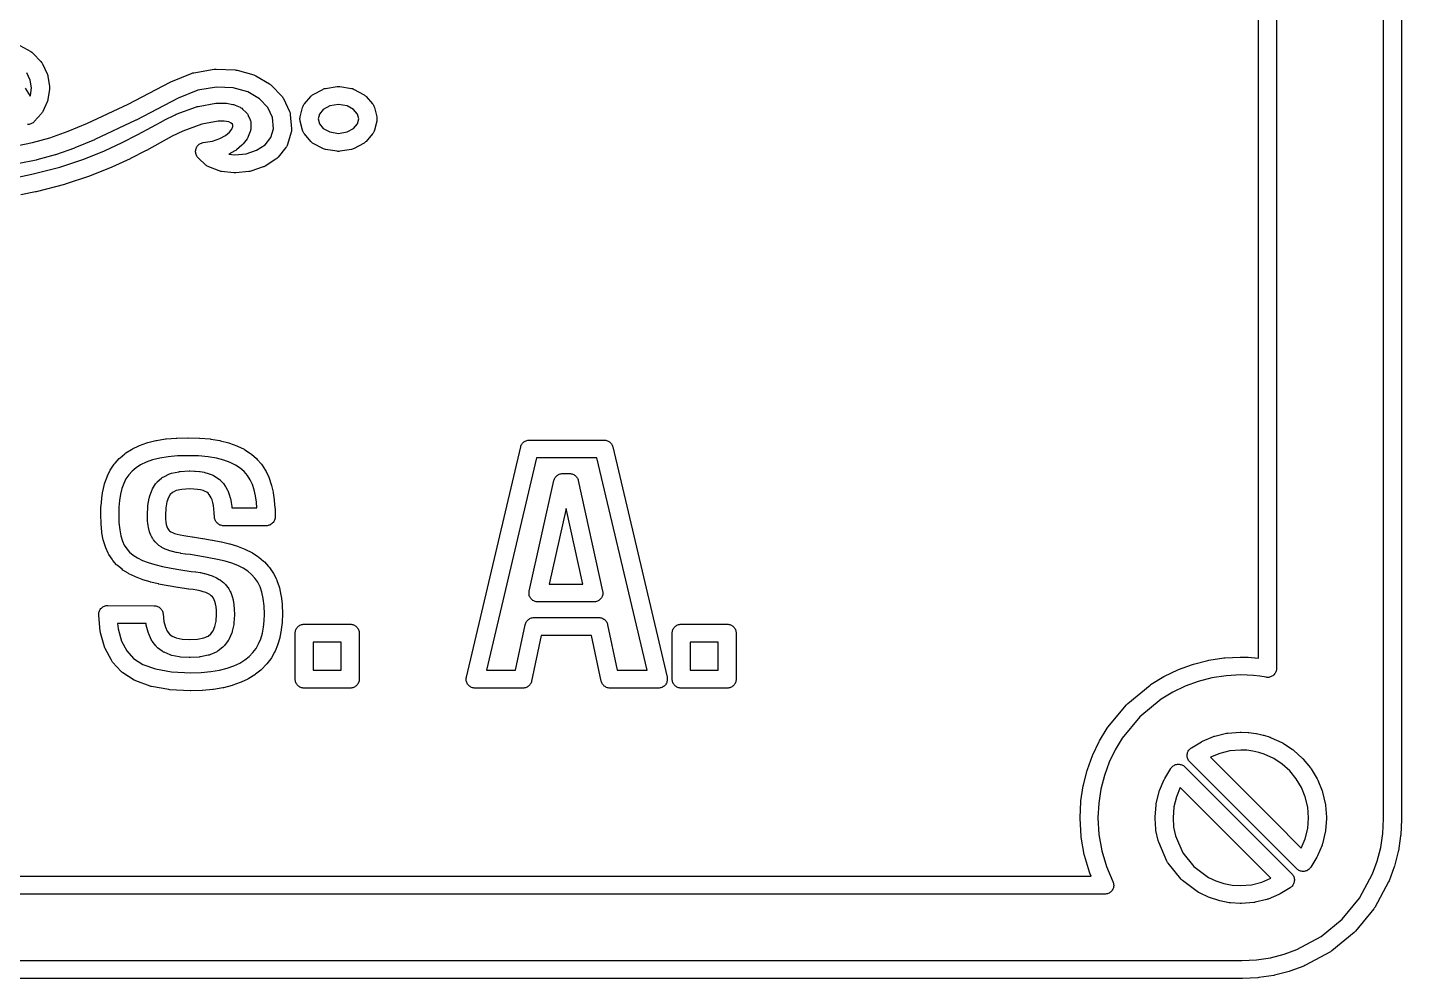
# Model space of a CAD drawing. Header units: millimetres. Extents: x 6 to 94, y 7.6 to 47.4.
# Drawn here: x 63.51 to 94, y 7.55 to 28.66 of the extents above; entities that cross this region are included whole.
import ezdxf

# ---------------------------------------------------------------- set-up
doc = ezdxf.new("R2010")
doc.units = ezdxf.units.MM

msp = doc.modelspace()

# ---------------------------------------------------------------- linework, layer by layer
for points in [[(94, 43.909), (94, 11.091), (94, 11.081), (93.983, 10.74), (93.98, 10.72), (93.93, 10.388), (93.926, 10.369), (93.844, 10.049), (93.838, 10.03), (93.726, 9.723), (93.714, 9.697), (93.406, 9.13), (93.396, 9.113), (93.384, 9.098), (92.977, 8.604), (92.964, 8.59), (92.95, 8.577), (92.456, 8.169), (92.441, 8.158), (92.424, 8.148), (91.857, 7.84), (91.831, 7.828), (91.524, 7.716), (91.505, 7.71), (91.185, 7.628), (91.166, 7.624), (90.834, 7.573), (90.814, 7.571), (90.473, 7.554), (90.463, 7.554), (9.537, 7.554)], [(9.542, 7.952), (90.458, 7.952), (90.784, 7.969), (91.096, 8.016), (91.396, 8.093), (91.68, 8.197), (92.217, 8.489), (92.682, 8.872), (93.065, 9.336), (93.357, 9.874), (93.46, 10.157), (93.538, 10.458), (93.585, 10.77), (93.602, 11.096), (93.602, 43.904)], [(91.227, 40.565), (91.227, 14.435), (91.226, 14.416), (91.223, 14.397), (91.218, 14.378), (91.212, 14.36), (91.204, 14.343), (91.194, 14.326), (91.183, 14.311), (91.171, 14.296), (91.157, 14.283), (91.142, 14.271), (91.125, 14.261), (91.108, 14.253), (91.09, 14.246), (91.072, 14.241), (91.053, 14.237), (91.034, 14.236), (91.015, 14.236), (90.996, 14.238), (90.855, 14.261), (90.716, 14.276), (90.575, 14.286), (90.436, 14.289), (90.109, 14.272), (89.794, 14.224), (89.491, 14.146), (89.2, 14.04), (88.923, 13.906), (88.666, 13.75), (88.194, 13.36), (87.804, 12.887), (87.648, 12.63), (87.514, 12.353), (87.408, 12.062), (87.33, 11.759), (87.282, 11.444), (87.265, 11.121), (87.287, 10.746), (87.351, 10.386), (87.454, 10.041), (87.598, 9.704), (87.605, 9.686), (87.61, 9.667), (87.613, 9.647), (87.614, 9.627), (87.614, 9.608), (87.611, 9.588), (87.606, 9.569), (87.6, 9.551), (87.592, 9.533), (87.582, 9.516), (87.57, 9.5), (87.557, 9.485), (87.542, 9.472), (87.527, 9.46), (87.51, 9.45), (87.492, 9.442), (87.474, 9.435), (87.454, 9.43), (87.435, 9.427), (87.415, 9.426), (12.585, 9.426)], [(12.887, 9.825), (87.113, 9.825), (87.083, 9.895), (87.075, 9.917), (86.966, 10.283), (86.961, 10.306), (86.893, 10.689), (86.89, 10.712), (86.867, 11.108), (86.867, 11.13), (86.884, 11.474), (86.886, 11.494), (86.938, 11.829), (86.941, 11.848), (87.024, 12.171), (87.03, 12.19), (87.144, 12.499), (87.151, 12.517), (87.293, 12.812), (87.302, 12.829), (87.471, 13.106), (87.487, 13.13), (87.899, 13.628), (87.911, 13.642), (87.925, 13.655), (88.424, 14.066), (88.447, 14.083), (88.725, 14.252), (88.742, 14.261), (89.036, 14.403), (89.054, 14.41), (89.363, 14.523), (89.382, 14.529), (89.705, 14.612), (89.724, 14.616), (90.059, 14.667), (90.079, 14.669), (90.423, 14.687), (90.437, 14.687), (90.589, 14.684), (90.598, 14.683), (90.747, 14.673), (90.756, 14.672), (90.828, 14.664), (90.828, 40.336)], [(63.343, 28.258), (63.59, 28.121), (63.608, 28.11), (63.624, 28.098), (63.639, 28.083), (63.812, 27.899), (63.825, 27.883), (63.837, 27.866), (63.847, 27.848), (63.949, 27.632), (63.957, 27.614), (63.962, 27.595), (63.966, 27.576), (64, 27.345), (64.001, 27.326), (64.001, 27.307), (64, 27.289), (63.967, 27.06), (63.964, 27.041), (63.958, 27.023), (63.951, 27.005), (63.855, 26.795), (63.846, 26.777), (63.835, 26.761), (63.822, 26.745), (63.664, 26.57), (63.651, 26.556), (63.636, 26.544), (63.62, 26.533), (63.604, 26.524), (63.586, 26.516), (63.568, 26.51), (63.549, 26.506), (63.53, 26.504), (63.511, 26.504)], [(63.266, 26.034), (63.624, 26.102), (64.01, 26.211), (64.418, 26.356), (64.844, 26.531), (65.744, 26.956), (66.679, 27.442), (66.696, 27.45), (67.165, 27.641), (67.185, 27.648), (67.206, 27.653), (67.656, 27.732), (67.678, 27.735), (67.7, 27.735), (68.118, 27.716), (68.14, 27.713), (68.163, 27.708), (68.532, 27.603), (68.548, 27.597), (68.563, 27.591), (68.578, 27.583), (68.884, 27.405), (68.899, 27.395), (68.914, 27.383), (68.927, 27.37), (69.155, 27.132), (69.169, 27.116), (69.181, 27.098), (69.191, 27.08), (69.326, 26.794), (69.333, 26.778), (69.339, 26.761), (69.343, 26.744), (69.345, 26.726), (69.373, 26.407), (69.373, 26.388), (69.372, 26.369), (69.369, 26.35), (69.365, 26.332), (69.282, 26.059), (69.276, 26.04), (69.267, 26.023), (69.257, 26.006), (69.246, 25.991), (69.073, 25.778), (69.059, 25.762), (69.043, 25.748), (69.026, 25.736), (68.788, 25.583), (68.774, 25.575), (68.759, 25.568), (68.743, 25.562), (68.467, 25.47), (68.446, 25.464), (68.425, 25.461), (68.137, 25.43), (68.116, 25.429), (68.094, 25.43), (67.82, 25.461), (67.803, 25.463), (67.786, 25.468), (67.769, 25.473), (67.535, 25.566), (67.519, 25.573), (67.503, 25.582), (67.487, 25.593), (67.473, 25.605), (67.306, 25.759), (67.293, 25.773), (67.281, 25.788), (67.27, 25.804), (67.261, 25.821), (67.254, 25.839), (67.254, 25.839), (67.248, 25.857), (67.245, 25.876), (67.243, 25.896), (67.243, 25.915), (67.245, 25.934), (67.248, 25.953), (67.254, 25.972), (67.261, 25.99), (67.27, 26.007), (67.281, 26.023), (67.293, 26.038), (67.307, 26.052), (67.322, 26.064), (67.338, 26.075), (67.355, 26.084), (67.372, 26.092), (67.391, 26.098), (67.41, 26.102), (67.62, 26.136), (67.782, 26.19), (67.907, 26.259), (67.997, 26.334), (68.05, 26.404), (68.071, 26.459), (68.071, 26.49), (68.062, 26.512), (68.036, 26.537), (67.977, 26.563), (67.877, 26.581), (67.746, 26.581), (67.385, 26.515), (66.957, 26.359), (66.724, 26.245), (66.457, 26.099), (66.152, 25.93), (66.147, 25.928), (65.797, 25.746), (65.789, 25.742), (65.383, 25.554), (65.373, 25.55), (64.903, 25.363), (64.892, 25.359), (64.347, 25.18), (64.335, 25.176), (63.705, 25.012), (63.693, 25.01), (63.365, 24.946)], [(63.459, 27.313), (63.572, 27.133), (63.577, 27.145), (63.601, 27.316), (63.576, 27.489), (63.5, 27.649)], [(63.296, 25.338), (63.611, 25.399), (64.228, 25.56), (64.762, 25.735), (65.221, 25.918), (65.617, 26.102), (65.962, 26.28), (66.265, 26.448), (66.266, 26.448), (66.537, 26.596), (66.544, 26.6), (66.791, 26.722), (66.811, 26.73), (67.265, 26.895), (67.281, 26.9), (67.297, 26.904), (67.692, 26.976), (67.71, 26.979), (67.728, 26.98), (67.895, 26.979), (67.912, 26.979), (67.93, 26.976), (68.071, 26.951), (68.087, 26.947), (68.103, 26.943), (68.118, 26.936), (68.231, 26.886), (68.25, 26.875), (68.269, 26.863), (68.286, 26.848), (68.367, 26.771), (68.381, 26.756), (68.393, 26.74), (68.404, 26.723), (68.413, 26.705), (68.454, 26.607), (68.461, 26.587), (68.466, 26.567), (68.469, 26.546), (68.47, 26.526), (68.468, 26.417), (68.467, 26.399), (68.465, 26.382), (68.46, 26.365), (68.455, 26.349), (68.411, 26.236), (68.404, 26.219), (68.395, 26.203), (68.385, 26.187), (68.301, 26.076), (68.287, 26.059), (68.27, 26.043), (68.148, 25.941), (68.133, 25.929), (68.116, 25.919), (67.978, 25.844), (68.116, 25.828), (68.362, 25.854), (68.594, 25.932), (68.784, 26.054), (68.912, 26.212), (68.973, 26.411), (68.951, 26.656), (68.845, 26.88), (68.659, 27.075), (68.399, 27.227), (68.076, 27.319), (67.704, 27.336), (67.296, 27.264), (66.855, 27.085), (65.924, 26.601), (65.917, 26.598), (65.01, 26.169), (65.001, 26.165), (64.565, 25.986), (64.556, 25.982), (64.137, 25.834), (64.124, 25.83), (63.724, 25.717), (63.707, 25.713), (63.328, 25.641)]]:
    msp.add_lwpolyline(points)
for points in [[(71.21, 26.376), (71.204, 26.358), (71.198, 26.341), (71.189, 26.325), (71.18, 26.31), (71.169, 26.296), (71.028, 26.13), (71.015, 26.116), (71.001, 26.104), (70.986, 26.093), (70.97, 26.083), (70.762, 25.972), (70.742, 25.962), (70.721, 25.955), (70.699, 25.951), (70.444, 25.91), (70.423, 25.907), (70.402, 25.907), (70.381, 25.91), (70.126, 25.951), (70.104, 25.955), (70.083, 25.962), (70.063, 25.972), (69.855, 26.083), (69.839, 26.093), (69.824, 26.104), (69.81, 26.116), (69.797, 26.13), (69.656, 26.296), (69.645, 26.31), (69.635, 26.325), (69.627, 26.341), (69.62, 26.358), (69.615, 26.376), (69.564, 26.578), (69.56, 26.598), (69.558, 26.618), (69.558, 26.637), (69.56, 26.657), (69.564, 26.676), (69.615, 26.879), (69.62, 26.897), (69.627, 26.913), (69.635, 26.93), (69.645, 26.945), (69.656, 26.959), (69.797, 27.125), (69.81, 27.138), (69.824, 27.151), (69.839, 27.162), (69.855, 27.172), (70.063, 27.283), (70.083, 27.293), (70.104, 27.3), (70.126, 27.304), (70.381, 27.345), (70.402, 27.348), (70.423, 27.348), (70.444, 27.345), (70.699, 27.304), (70.721, 27.3), (70.742, 27.293), (70.762, 27.283), (70.97, 27.172), (70.986, 27.162), (71.001, 27.151), (71.015, 27.138), (71.028, 27.125), (71.169, 26.959), (71.18, 26.945), (71.189, 26.93), (71.198, 26.913), (71.204, 26.897), (71.21, 26.879), (71.261, 26.676), (71.265, 26.657), (71.267, 26.637), (71.267, 26.618), (71.265, 26.598), (71.261, 26.578), (71.21, 26.376)], [(70.076, 26.838), (69.99, 26.737), (69.962, 26.627), (69.99, 26.518), (70.076, 26.417), (70.222, 26.338), (70.412, 26.308), (70.603, 26.338), (70.749, 26.417), (70.835, 26.518), (70.863, 26.627), (70.835, 26.737), (70.749, 26.838), (70.603, 26.916), (70.412, 26.947), (70.222, 26.916), (70.076, 26.838)], [(66.723, 15.149), (66.814, 15.11), (66.944, 15.084), (67.111, 15.074), (67.287, 15.084), (67.423, 15.113), (67.519, 15.154), (67.583, 15.204), (67.631, 15.27), (67.671, 15.362), (67.697, 15.483), (67.707, 15.637), (67.704, 15.723), (67.698, 15.8), (67.687, 15.866), (67.673, 15.918), (67.657, 15.959), (67.638, 15.993), (67.616, 16.022), (67.59, 16.048), (67.557, 16.072), (67.517, 16.096), (67.47, 16.117), (67.414, 16.136), (67.348, 16.153), (67.272, 16.169), (67.188, 16.183), (67.093, 16.195), (67.089, 16.195), (66.854, 16.229), (66.849, 16.23), (66.633, 16.267), (66.627, 16.268), (66.43, 16.308), (66.423, 16.309), (66.244, 16.352), (66.233, 16.355), (66.072, 16.402), (66.057, 16.407), (65.911, 16.464), (65.894, 16.471), (65.764, 16.535), (65.746, 16.546), (65.632, 16.618), (65.611, 16.634), (65.512, 16.717), (65.501, 16.726), (65.491, 16.737), (65.407, 16.832), (65.398, 16.844), (65.389, 16.856), (65.32, 16.963), (65.306, 16.989), (65.252, 17.108), (65.242, 17.133), (65.201, 17.268), (65.196, 17.289), (65.166, 17.445), (65.163, 17.462), (65.146, 17.637), (65.145, 17.651), (65.139, 17.845), (65.139, 17.857), (65.144, 18.031), (65.145, 18.043), (65.16, 18.207), (65.161, 18.221), (65.186, 18.375), (65.189, 18.39), (65.225, 18.534), (65.23, 18.553), (65.278, 18.686), (65.288, 18.709), (65.35, 18.832), (65.363, 18.855), (65.44, 18.967), (65.456, 18.988), (65.547, 19.09), (65.566, 19.109), (65.674, 19.2), (65.695, 19.216), (65.82, 19.295), (65.841, 19.307), (65.983, 19.375), (66.002, 19.383), (66.161, 19.44), (66.18, 19.445), (66.358, 19.49), (66.375, 19.494), (66.576, 19.526), (66.59, 19.527), (66.813, 19.546), (66.825, 19.547), (67.069, 19.554), (67.08, 19.554), (67.327, 19.547), (67.339, 19.546), (67.564, 19.526), (67.579, 19.524), (67.781, 19.491), (67.798, 19.488), (67.978, 19.441), (67.997, 19.435), (68.156, 19.377), (68.176, 19.368), (68.318, 19.297), (68.339, 19.285), (68.463, 19.203), (68.485, 19.186), (68.592, 19.092), (68.612, 19.072), (68.703, 18.966), (68.718, 18.945), (68.794, 18.828), (68.807, 18.805), (68.868, 18.678), (68.877, 18.654), (68.923, 18.516), (68.928, 18.497), (68.962, 18.348), (68.965, 18.334), (68.989, 18.176), (68.99, 18.163), (69.004, 17.995), (69.005, 17.983), (69.01, 17.806), (69.009, 17.786), (69.007, 17.766), (69.002, 17.747), (68.996, 17.728), (68.988, 17.71), (68.978, 17.693), (68.967, 17.676), (68.953, 17.662), (68.939, 17.648), (68.923, 17.636), (68.906, 17.626), (68.888, 17.617), (68.87, 17.61), (68.85, 17.605), (68.831, 17.602), (68.811, 17.601), (67.862, 17.601), (67.842, 17.602), (67.822, 17.605), (67.803, 17.61), (67.784, 17.617), (67.766, 17.626), (67.749, 17.637), (67.733, 17.649), (67.718, 17.663), (67.705, 17.678), (67.694, 17.695), (67.684, 17.712), (67.676, 17.731), (67.67, 17.75), (67.666, 17.77), (67.663, 17.79), (67.658, 17.888), (67.65, 17.973), (67.639, 18.051), (67.625, 18.117), (67.609, 18.173), (67.59, 18.22), (67.568, 18.26), (67.545, 18.293), (67.519, 18.32), (67.489, 18.343), (67.453, 18.363), (67.408, 18.381), (67.353, 18.396), (67.284, 18.408), (67.203, 18.416), (67.114, 18.418), (66.941, 18.408), (66.814, 18.38), (66.732, 18.341), (66.682, 18.296), (66.641, 18.228), (66.605, 18.128), (66.582, 17.995), (66.573, 17.827), (66.575, 17.751), (66.581, 17.683), (66.591, 17.627), (66.603, 17.583), (66.617, 17.55), (66.631, 17.524), (66.648, 17.503), (66.667, 17.485), (66.693, 17.467), (66.729, 17.448), (66.775, 17.43), (66.831, 17.412), (66.9, 17.396), (66.979, 17.381), (67.068, 17.368), (67.17, 17.356), (67.177, 17.355), (67.4, 17.321), (67.405, 17.32), (67.613, 17.283), (67.618, 17.282), (67.811, 17.243), (67.817, 17.241), (67.996, 17.199), (68.006, 17.196), (68.171, 17.147), (68.186, 17.142), (68.336, 17.084), (68.353, 17.076), (68.488, 17.009), (68.506, 16.998), (68.626, 16.921), (68.647, 16.906), (68.753, 16.818), (68.772, 16.799), (68.864, 16.697), (68.881, 16.676), (68.959, 16.562), (68.973, 16.539), (69.036, 16.412), (69.046, 16.388), (69.096, 16.246), (69.102, 16.223), (69.138, 16.062), (69.141, 16.042), (69.162, 15.863), (69.163, 15.846), (69.17, 15.648), (69.17, 15.633), (69.164, 15.469), (69.163, 15.454), (69.145, 15.297), (69.143, 15.281), (69.113, 15.131), (69.109, 15.114), (69.068, 14.972), (69.061, 14.952), (69.006, 14.818), (68.995, 14.796), (68.925, 14.672), (68.911, 14.651), (68.826, 14.538), (68.81, 14.519), (68.71, 14.415), (68.691, 14.398), (68.575, 14.305), (68.555, 14.291), (68.422, 14.209), (68.403, 14.199), (68.253, 14.127), (68.235, 14.12), (68.069, 14.06), (68.051, 14.054), (67.865, 14.006), (67.848, 14.003), (67.641, 13.969), (67.627, 13.967), (67.399, 13.946), (67.387, 13.945), (67.138, 13.939), (67.123, 13.939), (66.674, 13.962), (66.649, 13.964), (66.268, 14.033), (66.251, 14.036), (66.235, 14.042), (65.92, 14.156), (65.899, 14.164), (65.88, 14.175), (65.631, 14.335), (65.617, 14.345), (65.604, 14.356), (65.592, 14.368), (65.403, 14.576), (65.392, 14.588), (65.382, 14.602), (65.374, 14.616), (65.237, 14.874), (65.228, 14.894), (65.221, 14.914), (65.135, 15.222), (65.131, 15.239), (65.129, 15.257), (65.096, 15.615), (65.095, 15.635), (65.096, 15.654), (65.099, 15.673), (65.104, 15.692), (65.111, 15.711), (65.119, 15.728), (65.129, 15.745), (65.141, 15.761), (65.154, 15.775), (65.169, 15.788), (65.185, 15.8), (65.201, 15.81), (65.219, 15.818), (65.238, 15.824), (65.257, 15.829), (65.276, 15.832), (65.295, 15.832), (66.324, 15.825), (66.343, 15.824), (66.363, 15.821), (66.381, 15.816), (66.399, 15.81), (66.417, 15.802), (66.433, 15.792), (66.449, 15.78), (66.463, 15.767), (66.476, 15.753), (66.488, 15.738), (66.498, 15.721), (66.506, 15.704), (66.513, 15.686), (66.518, 15.667), (66.521, 15.648), (66.54, 15.478), (66.572, 15.352), (66.614, 15.259), (66.662, 15.195), (66.723, 15.149)], [(74.679, 14.1), (74.668, 14.084), (74.657, 14.068), (74.644, 14.054), (74.629, 14.041), (74.614, 14.03), (74.597, 14.02), (74.579, 14.012), (74.561, 14.005), (74.542, 14.001), (74.523, 13.998), (74.504, 13.997), (73.446, 13.997), (73.426, 13.998), (73.406, 14.001), (73.387, 14.006), (73.368, 14.013), (73.35, 14.021), (73.334, 14.032), (73.318, 14.044), (73.303, 14.057), (73.29, 14.072), (73.278, 14.089), (73.268, 14.106), (73.26, 14.124), (73.254, 14.143), (73.25, 14.163), (73.247, 14.182), (73.247, 14.202), (73.249, 14.222), (73.252, 14.242), (74.456, 19.349), (74.461, 19.367), (74.468, 19.385), (74.477, 19.402), (74.487, 19.418), (74.499, 19.433), (74.512, 19.447), (74.526, 19.46), (74.542, 19.471), (74.558, 19.48), (74.576, 19.488), (74.594, 19.494), (74.612, 19.499), (74.631, 19.502), (74.65, 19.503), (76.306, 19.503), (76.325, 19.502), (76.344, 19.499), (76.362, 19.494), (76.38, 19.488), (76.398, 19.48), (76.414, 19.471), (76.43, 19.46), (76.444, 19.447), (76.457, 19.433), (76.469, 19.418), (76.479, 19.402), (76.488, 19.385), (76.495, 19.367), (76.5, 19.349), (77.704, 14.242), (77.707, 14.222), (77.709, 14.202), (77.709, 14.182), (77.706, 14.163), (77.702, 14.143), (77.696, 14.124), (77.688, 14.106), (77.678, 14.089), (77.666, 14.072), (77.653, 14.057), (77.638, 14.044), (77.623, 14.032), (77.606, 14.021), (77.588, 14.013), (77.569, 14.006), (77.55, 14.001), (77.53, 13.998), (77.51, 13.997), (76.437, 13.997), (76.418, 13.998), (76.399, 14.001), (76.38, 14.005), (76.362, 14.012), (76.344, 14.02), (76.328, 14.03), (76.312, 14.041), (76.298, 14.054), (76.285, 14.068), (76.273, 14.084), (76.263, 14.1), (76.254, 14.118), (76.248, 14.136), (76.243, 14.155), (76.028, 15.164), (74.913, 15.164), (74.699, 14.155), (74.694, 14.136), (74.687, 14.118), (74.679, 14.1)], [(65.869, 14.656), (66.076, 14.522), (66.354, 14.422), (66.707, 14.359), (67.135, 14.337), (67.369, 14.343), (67.583, 14.363), (67.774, 14.394), (67.942, 14.438), (68.091, 14.491), (68.222, 14.554), (68.335, 14.623), (68.432, 14.701), (68.515, 14.786), (68.585, 14.88), (68.642, 14.981), (68.688, 15.094), (68.724, 15.217), (68.751, 15.35), (68.767, 15.491), (68.772, 15.641), (68.766, 15.824), (68.746, 15.986), (68.716, 16.126), (68.674, 16.245), (68.623, 16.348), (68.56, 16.44), (68.487, 16.521), (68.401, 16.593), (68.3, 16.657), (68.183, 16.716), (68.05, 16.768), (67.899, 16.813), (67.728, 16.853), (67.54, 16.892), (67.337, 16.928), (67.121, 16.961), (67.019, 16.973), (67.013, 16.973), (66.916, 16.988), (66.909, 16.989), (66.821, 17.006), (66.812, 17.008), (66.732, 17.027), (66.72, 17.03), (66.649, 17.052), (66.633, 17.058), (66.57, 17.083), (66.552, 17.092), (66.496, 17.121), (66.476, 17.133), (66.429, 17.166), (66.406, 17.184), (66.365, 17.222), (66.355, 17.233), (66.345, 17.244), (66.31, 17.289), (66.301, 17.3), (66.293, 17.313), (66.264, 17.364), (66.252, 17.388), (66.229, 17.445), (66.222, 17.467), (66.204, 17.531), (66.2, 17.55), (66.188, 17.623), (66.186, 17.639), (66.178, 17.721), (66.177, 17.733), (66.175, 17.824), (66.175, 17.84), (66.185, 18.027), (66.187, 18.052), (66.216, 18.214), (66.22, 18.23), (66.224, 18.245), (66.272, 18.381), (66.28, 18.4), (66.29, 18.418), (66.357, 18.528), (66.368, 18.544), (66.38, 18.559), (66.394, 18.572), (66.488, 18.657), (66.503, 18.669), (66.519, 18.68), (66.536, 18.689), (66.665, 18.749), (66.685, 18.758), (66.706, 18.764), (66.87, 18.8), (66.885, 18.803), (66.901, 18.804), (67.099, 18.816), (67.116, 18.817), (67.221, 18.814), (67.234, 18.813), (67.329, 18.804), (67.345, 18.802), (67.43, 18.787), (67.448, 18.783), (67.524, 18.762), (67.546, 18.755), (67.614, 18.728), (67.637, 18.716), (67.698, 18.682), (67.721, 18.667), (67.774, 18.626), (67.786, 18.616), (67.796, 18.606), (67.842, 18.558), (67.86, 18.537), (67.899, 18.482), (67.912, 18.462), (67.945, 18.401), (67.955, 18.38), (67.982, 18.313), (67.988, 18.294), (68.01, 18.221), (68.014, 18.205), (68.03, 18.125), (68.032, 18.114), (68.045, 18.026), (68.046, 18.016), (68.047, 17.999), (68.604, 17.999), (68.594, 18.123), (68.572, 18.268), (68.542, 18.4), (68.503, 18.518), (68.453, 18.622), (68.392, 18.717), (68.319, 18.802), (68.232, 18.878), (68.129, 18.946), (68.008, 19.007), (67.868, 19.058), (67.708, 19.1), (67.522, 19.13), (67.31, 19.149), (67.074, 19.155), (66.841, 19.149), (66.632, 19.131), (66.447, 19.102), (66.286, 19.062), (66.146, 19.012), (66.024, 18.953), (65.921, 18.887), (65.835, 18.814), (65.761, 18.732), (65.699, 18.641), (65.649, 18.541), (65.609, 18.429), (65.578, 18.303), (65.555, 18.164), (65.542, 18.013), (65.537, 17.852), (65.543, 17.67), (65.559, 17.511), (65.585, 17.375), (65.619, 17.262), (65.662, 17.167), (65.716, 17.085), (65.78, 17.012), (65.857, 16.947), (65.951, 16.887), (66.063, 16.832), (66.192, 16.782), (66.341, 16.738), (66.511, 16.698), (66.703, 16.659), (66.914, 16.623), (67.145, 16.589), (67.241, 16.577), (67.249, 16.576), (67.341, 16.561), (67.349, 16.56), (67.434, 16.542), (67.444, 16.54), (67.522, 16.519), (67.536, 16.515), (67.608, 16.491), (67.625, 16.484), (67.691, 16.454), (67.709, 16.445), (67.768, 16.41), (67.787, 16.397), (67.84, 16.358), (67.86, 16.341), (67.906, 16.295), (67.925, 16.274), (67.964, 16.222), (67.979, 16.199), (68.011, 16.141), (68.022, 16.117), (68.047, 16.053), (68.055, 16.031), (68.074, 15.959), (68.078, 15.94), (68.091, 15.859), (68.093, 15.844), (68.102, 15.752), (68.102, 15.74), (68.105, 15.639), (68.105, 15.621), (68.094, 15.443), (68.092, 15.428), (68.089, 15.413), (68.056, 15.259), (68.051, 15.241), (68.044, 15.223), (67.988, 15.093), (67.978, 15.072), (67.966, 15.053), (67.888, 14.947), (67.877, 14.933), (67.864, 14.92), (67.85, 14.908), (67.745, 14.825), (67.731, 14.815), (67.716, 14.806), (67.7, 14.798), (67.562, 14.739), (67.544, 14.732), (67.524, 14.727), (67.354, 14.691), (67.34, 14.689), (67.325, 14.688), (67.122, 14.676), (67.099, 14.676), (66.906, 14.687), (66.878, 14.691), (66.715, 14.724), (66.696, 14.729), (66.678, 14.736), (66.545, 14.792), (66.53, 14.799), (66.515, 14.807), (66.502, 14.817), (66.399, 14.895), (66.385, 14.906), (66.373, 14.919), (66.361, 14.933), (66.283, 15.036), (66.271, 15.054), (66.26, 15.074), (66.202, 15.204), (66.195, 15.22), (66.19, 15.237), (66.15, 15.394), (66.145, 15.42), (66.145, 15.428), (65.513, 15.433), (65.524, 15.311), (65.599, 15.042), (65.714, 14.826), (65.869, 14.656)], [(74.557, 15.405), (74.562, 15.424), (74.569, 15.442), (74.577, 15.459), (74.588, 15.476), (74.599, 15.491), (74.612, 15.505), (74.627, 15.518), (74.642, 15.53), (74.659, 15.539), (74.677, 15.548), (74.695, 15.554), (74.714, 15.559), (74.733, 15.562), (74.752, 15.563), (76.189, 15.563), (76.209, 15.562), (76.228, 15.559), (76.247, 15.554), (76.265, 15.548), (76.282, 15.539), (76.299, 15.53), (76.315, 15.518), (76.329, 15.505), (76.342, 15.491), (76.354, 15.476), (76.364, 15.459), (76.372, 15.442), (76.379, 15.424), (76.384, 15.405), (76.599, 14.395), (77.259, 14.395), (76.149, 19.104), (74.808, 19.104), (73.698, 14.395), (74.343, 14.395), (74.557, 15.405)], [(74.728, 15.943), (74.712, 15.955), (74.697, 15.968), (74.684, 15.983), (74.673, 15.999), (74.663, 16.016), (74.654, 16.034), (74.648, 16.053), (74.644, 16.072), (74.641, 16.092), (74.641, 16.112), (74.642, 16.131), (74.645, 16.151), (75.192, 18.603), (75.198, 18.621), (75.204, 18.639), (75.213, 18.656), (75.223, 18.672), (75.235, 18.688), (75.248, 18.702), (75.262, 18.714), (75.278, 18.726), (75.294, 18.735), (75.312, 18.744), (75.33, 18.75), (75.349, 18.755), (75.368, 18.757), (75.387, 18.758), (75.54, 18.758), (75.559, 18.757), (75.578, 18.755), (75.597, 18.75), (75.615, 18.744), (75.633, 18.735), (75.649, 18.726), (75.665, 18.714), (75.679, 18.702), (75.692, 18.687), (75.704, 18.672), (75.714, 18.656), (75.723, 18.639), (75.729, 18.621), (75.735, 18.602), (76.274, 16.15), (76.278, 16.131), (76.279, 16.111), (76.278, 16.091), (76.276, 16.072), (76.271, 16.053), (76.265, 16.034), (76.257, 16.016), (76.247, 15.999), (76.235, 15.983), (76.222, 15.968), (76.207, 15.955), (76.192, 15.943), (76.175, 15.933), (76.157, 15.924), (76.138, 15.917), (76.119, 15.912), (76.1, 15.91), (76.08, 15.909), (74.84, 15.909), (74.82, 15.91), (74.8, 15.912), (74.781, 15.917), (74.762, 15.924), (74.745, 15.933), (74.728, 15.943)], [(75.088, 16.307), (75.832, 16.307), (75.463, 17.985), (75.088, 16.307)], [(69.477, 15.311), (69.487, 15.328), (69.498, 15.344), (69.512, 15.358), (69.526, 15.371), (69.542, 15.383), (69.558, 15.393), (69.576, 15.401), (69.595, 15.408), (69.613, 15.413), (69.633, 15.416), (69.652, 15.417), (70.674, 15.417), (70.693, 15.416), (70.713, 15.413), (70.732, 15.408), (70.75, 15.401), (70.768, 15.393), (70.784, 15.383), (70.8, 15.371), (70.815, 15.358), (70.828, 15.344), (70.839, 15.328), (70.849, 15.311), (70.858, 15.294), (70.864, 15.275), (70.869, 15.256), (70.872, 15.237), (70.873, 15.217), (70.873, 14.196), (70.872, 14.176), (70.869, 14.157), (70.864, 14.138), (70.858, 14.12), (70.849, 14.102), (70.839, 14.085), (70.828, 14.07), (70.815, 14.055), (70.8, 14.042), (70.784, 14.03), (70.768, 14.02), (70.75, 14.012), (70.732, 14.005), (70.713, 14.001), (70.693, 13.998), (70.674, 13.997), (69.652, 13.997), (69.633, 13.998), (69.613, 14.001), (69.595, 14.005), (69.576, 14.012), (69.558, 14.02), (69.542, 14.03), (69.526, 14.042), (69.512, 14.055), (69.498, 14.07), (69.487, 14.085), (69.477, 14.102), (69.468, 14.12), (69.462, 14.138), (69.457, 14.157), (69.454, 14.176), (69.453, 14.196), (69.453, 15.217), (69.454, 15.237), (69.457, 15.256), (69.462, 15.275), (69.468, 15.294), (69.477, 15.311)], [(77.841, 15.311), (77.851, 15.328), (77.862, 15.344), (77.875, 15.358), (77.89, 15.371), (77.905, 15.383), (77.922, 15.393), (77.94, 15.401), (77.958, 15.408), (77.977, 15.413), (77.997, 15.416), (78.016, 15.417), (79.038, 15.417), (79.057, 15.416), (79.076, 15.413), (79.095, 15.408), (79.114, 15.401), (79.131, 15.393), (79.148, 15.383), (79.164, 15.371), (79.178, 15.358), (79.191, 15.344), (79.203, 15.328), (79.213, 15.311), (79.221, 15.294), (79.228, 15.275), (79.233, 15.256), (79.236, 15.237), (79.237, 15.217), (79.237, 14.196), (79.236, 14.176), (79.233, 14.157), (79.228, 14.138), (79.221, 14.12), (79.213, 14.102), (79.203, 14.085), (79.191, 14.07), (79.178, 14.055), (79.164, 14.042), (79.148, 14.03), (79.131, 14.02), (79.114, 14.012), (79.095, 14.005), (79.076, 14.001), (79.057, 13.998), (79.038, 13.997), (78.016, 13.997), (77.997, 13.998), (77.977, 14.001), (77.958, 14.005), (77.94, 14.012), (77.922, 14.02), (77.905, 14.03), (77.89, 14.042), (77.875, 14.055), (77.862, 14.07), (77.851, 14.085), (77.841, 14.102), (77.832, 14.12), (77.826, 14.138), (77.821, 14.157), (77.818, 14.176), (77.817, 14.196), (77.817, 15.217), (77.818, 15.237), (77.821, 15.256), (77.826, 15.275), (77.832, 15.294), (77.841, 15.311)], [(70.475, 15.018), (69.851, 15.018), (69.851, 14.395), (70.475, 14.395), (70.475, 15.018)], [(78.838, 15.018), (78.215, 15.018), (78.215, 14.395), (78.838, 14.395), (78.838, 15.018)], [(89.856, 12.932), (90.114, 12.995), (90.13, 12.999), (90.146, 13), (90.417, 13.022), (90.442, 13.023), (90.597, 13.016), (90.615, 13.014), (90.766, 12.994), (90.783, 12.99), (90.93, 12.957), (90.948, 12.952), (91.089, 12.906), (91.111, 12.897), (91.345, 12.789), (91.358, 12.782), (91.371, 12.774), (91.584, 12.634), (91.596, 12.625), (91.607, 12.615), (91.796, 12.445), (91.807, 12.435), (91.817, 12.424), (91.979, 12.228), (91.988, 12.216), (91.996, 12.204), (92.127, 11.984), (92.135, 11.971), (92.141, 11.958), (92.239, 11.719), (92.244, 11.704), (92.248, 11.69), (92.309, 11.435), (92.312, 11.419), (92.314, 11.404), (92.335, 11.135), (92.336, 11.12), (92.335, 11.104), (92.313, 10.833), (92.312, 10.817), (92.308, 10.801), (92.245, 10.543), (92.241, 10.529), (92.236, 10.514), (92.135, 10.273), (92.128, 10.259), (92.121, 10.246), (91.986, 10.025), (91.975, 10.009), (91.962, 9.994), (91.948, 9.98), (91.932, 9.967), (91.915, 9.956), (91.897, 9.947), (91.879, 9.94), (91.86, 9.935), (91.84, 9.932), (91.82, 9.93), (91.8, 9.931), (91.78, 9.933), (91.761, 9.938), (91.742, 9.945), (91.724, 9.953), (91.706, 9.963), (91.69, 9.975), (91.675, 9.988), (90.887, 10.777), (89.301, 12.362), (89.288, 12.377), (89.276, 12.393), (89.266, 12.411), (89.258, 12.429), (89.251, 12.448), (89.246, 12.467), (89.244, 12.487), (89.243, 12.507), (89.244, 12.527), (89.248, 12.547), (89.253, 12.566), (89.26, 12.584), (89.269, 12.602), (89.28, 12.619), (89.293, 12.635), (89.307, 12.649), (89.322, 12.662), (89.338, 12.673), (89.559, 12.808), (89.572, 12.815), (89.586, 12.822), (89.827, 12.923), (89.842, 12.928), (89.856, 12.932)], [(91.919, 11.357), (91.865, 11.582), (91.778, 11.792), (91.662, 11.986), (91.519, 12.159), (91.352, 12.31), (91.164, 12.434), (90.955, 12.531), (90.832, 12.571), (90.703, 12.6), (90.57, 12.618), (90.436, 12.624), (90.193, 12.605), (89.966, 12.549), (89.763, 12.464), (91.168, 11.059), (91.777, 10.45), (91.862, 10.653), (91.918, 10.88), (91.937, 11.12), (91.919, 11.357)], [(88.809, 10.13), (88.8, 10.145), (88.793, 10.161), (88.612, 10.576), (88.605, 10.595), (88.599, 10.615), (88.552, 10.842), (88.548, 10.869), (88.531, 11.106), (88.531, 11.121), (88.532, 11.136), (88.553, 11.408), (88.555, 11.423), (88.558, 11.439), (88.622, 11.697), (88.626, 11.712), (88.631, 11.726), (88.732, 11.967), (88.739, 11.981), (88.746, 11.994), (88.881, 12.214), (88.892, 12.231), (88.905, 12.246), (88.919, 12.26), (88.935, 12.273), (88.952, 12.283), (88.969, 12.292), (88.988, 12.3), (89.007, 12.305), (89.027, 12.308), (89.047, 12.31), (89.067, 12.309), (89.087, 12.306), (89.106, 12.302), (89.125, 12.295), (89.143, 12.287), (89.16, 12.277), (89.177, 12.265), (89.191, 12.251), (91.165, 10.278), (91.564, 9.878), (91.578, 9.864), (91.59, 9.847), (91.6, 9.83), (91.608, 9.812), (91.615, 9.793), (91.619, 9.774), (91.622, 9.754), (91.623, 9.734), (91.621, 9.714), (91.618, 9.694), (91.613, 9.675), (91.605, 9.656), (91.596, 9.639), (91.585, 9.622), (91.573, 9.606), (91.559, 9.592), (91.544, 9.579), (91.527, 9.568), (91.307, 9.433), (91.294, 9.426), (91.28, 9.419), (91.039, 9.318), (91.025, 9.313), (91.01, 9.309), (90.752, 9.245), (90.736, 9.242), (90.721, 9.24), (90.449, 9.219), (90.42, 9.218), (90.202, 9.232), (90.177, 9.235), (89.967, 9.276), (89.943, 9.282), (89.743, 9.348), (89.72, 9.357), (89.532, 9.445), (89.515, 9.454), (89.498, 9.465), (89.137, 9.731), (89.124, 9.742), (89.111, 9.754), (89.1, 9.767), (88.82, 10.116), (88.809, 10.13)], [(89.147, 10.344), (89.394, 10.036), (89.719, 9.797), (89.879, 9.722), (90.055, 9.664), (90.24, 9.629), (90.431, 9.617), (90.673, 9.636), (90.9, 9.692), (91.103, 9.777), (90.883, 9.996), (89.09, 11.79), (89.005, 11.587), (88.949, 11.36), (88.93, 11.119), (88.944, 10.91), (88.985, 10.717), (89.147, 10.344)]]:
    msp.add_lwpolyline(points, close=True)

doc.saveas('drawing.dxf')
